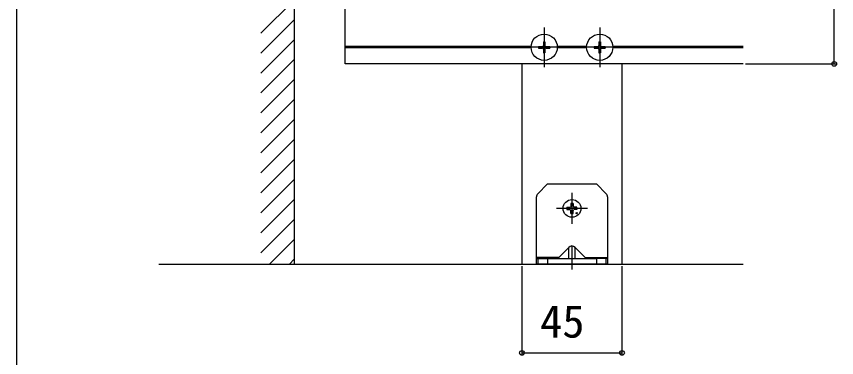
# Model space of a CAD drawing. Units: millimetres, scale not verified. Extents: x -875 to 875, y -1304 to 1297.
# Drawn here: x -875 to -505.9, y 488.2 to 641.7 of the extents above; entities that cross this region are included whole.
import ezdxf
from ezdxf.enums import TextEntityAlignment as Align

# ---------------------------------------------------------------- set-up
doc = ezdxf.new("R2010")
doc.units = ezdxf.units.MM
doc.header["$LTSCALE"] = 8
for name, color, linetype in [('0-5_YKK_12', 2, 'Continuous'), ('0-6_YKK_13', 4, 'Continuous'), ('0-8_YKK_D', 6, 'Continuous'), ('0-9_YKK_ZWAK', 7, 'Continuous'), ('0-A_YSS_K', 3, 'Continuous')]:
    doc.layers.add(name, color=color, linetype=linetype)
doc.styles.add('ＭＳ ゴシック', font='')
doc.styles.get('ＭＳ ゴシック').set_extended_font_data('MS Gothic')

msp = doc.modelspace()

# ---------------------------------------------------------------- linework, layer by layer
at = {"layer": '0-5_YKK_12'}
for p, q in [((-727, 620.309), (-727, 695.309)), ((-637.5, 636.702), (-637.5, 618.902)), ((-612.5, 636.702), (-612.5, 618.902)), ((-643.392, 628.102), (-727, 628.109)), ((-643.392, 627.502), (-727, 627.509)), ((-628.6, 627.802), (-646.4, 627.802)), ((-618.392, 628.102), (-631.608, 628.102)), ((-618.392, 627.502), (-631.608, 627.502)), ((-603.6, 627.802), (-621.4, 627.802)), ((-547.943, 628.102), (-606.608, 628.102)), ((-547.943, 627.502), (-606.608, 627.502)), ((-547.943, 620.302), (-727, 620.309)), ((-647.5, 620.302), (-647.501, 530.302)), ((-602.5, 620.302), (-602.501, 530.302)), ((-625.001, 562.302), (-625.001, 548.302)), ((-618.001, 555.302), (-632.001, 555.302)), ((-625.001, 538.201), (-625.001, 527.802)), ((-647.501, 530.302), (-602.501, 530.302))]:
    msp.add_line(p, q, dxfattribs=at)
at = {"layer": '0-6_YKK_13'}
for p, q in [((-640, 628.152), (-640, 627.452)), ((-640, 628.152), (-638.35, 628.152)), ((-640, 627.452), (-638.35, 627.452)), ((-637.85, 630.302), (-637.15, 630.302)), ((-637.85, 630.302), (-637.85, 628.652)), ((-637.15, 630.302), (-637.15, 628.652)), ((-636.65, 628.152), (-635, 628.152)), ((-636.65, 627.452), (-635, 627.452)), ((-635, 628.152), (-635, 627.452)), ((-615, 628.152), (-615, 627.452)), ((-615, 628.152), (-613.35, 628.152)), ((-615, 627.452), (-613.35, 627.452)), ((-612.85, 630.302), (-612.15, 630.302)), ((-612.85, 630.302), (-612.85, 628.652)), ((-612.15, 630.302), (-612.15, 628.652)), ((-611.65, 628.152), (-610, 628.152)), ((-611.65, 627.452), (-610, 627.452)), ((-610, 628.152), (-610, 627.452)), ((-637.85, 626.952), (-637.85, 625.302)), ((-637.85, 625.302), (-637.15, 625.302)), ((-637.15, 626.952), (-637.15, 625.302)), ((-612.85, 626.952), (-612.85, 625.302)), ((-612.85, 625.302), (-612.15, 625.302)), ((-612.15, 626.952), (-612.15, 625.302)), ((-625.501, 557.547), (-625.52, 556.439)), ((-624.501, 557.547), (-624.481, 556.439)), ((-627.246, 555.802), (-626.138, 555.821)), ((-627.246, 554.802), (-626.138, 554.782)), ((-626.138, 555.821), (-625.62, 555.922)), ((-626.138, 554.782), (-625.62, 554.682)), ((-625.52, 556.439), (-625.62, 555.922)), ((-625.52, 554.165), (-625.62, 554.682)), ((-625.501, 553.057), (-625.52, 554.165)), ((-624.501, 553.057), (-624.481, 554.165)), ((-624.481, 556.439), (-624.381, 555.922)), ((-624.481, 554.165), (-624.381, 554.682)), ((-623.864, 555.821), (-624.381, 555.922)), ((-623.864, 554.782), (-624.381, 554.682)), ((-622.756, 555.802), (-623.864, 555.821)), ((-622.756, 554.802), (-623.864, 554.782)), ((-626.444, 532.802), (-626.444, 537.76)), ((-636.001, 532.802), (-636.001, 530.302)), ((-609.586, 530.302), (-609.586, 532.802))]:
    msp.add_line(p, q, dxfattribs=at)
for points in [[(-640.415, 561.888), (-636.001, 566.302), (-614.001, 566.302), (-609.586, 561.888)], [(-609.001, 560.473), (-609.001, 533.302), (-609.001, 532.802), (-609.586, 532.802), (-614.001, 532.802), (-614.001, 530.302), (-636.001, 530.302), (-640.415, 530.302), (-641.001, 530.302), (-641.001, 532.802), (-641.001, 533.302), (-641.001, 560.473)], [(-626.444, 537.76), (-630.902, 533.302), (-641.001, 533.302)], [(-623.557, 532.802), (-623.557, 537.76), (-619.099, 533.302), (-609.001, 533.302)], [(-641.001, 532.802), (-640.415, 532.802), (-640.415, 530.302)], [(-640.415, 532.802), (-636.001, 532.802), (-614.001, 532.802)], [(-609.001, 532.802), (-609.001, 530.302), (-609.586, 530.302), (-614.001, 530.302)]]:
    msp.add_lwpolyline(points, dxfattribs=at)
for centre, radius in [((-637.5, 627.802), 5.9), ((-612.5, 627.802), 5.9), ((-625.001, 555.302), 4), ((-622.879, 553.18), 0.3)]:
    msp.add_circle(centre, radius, dxfattribs=at)
for centre, radius, start, end in [((-638.35, 628.652), 0.5, 270, 0), ((-638.35, 626.952), 0.5, 0, 90), ((-636.65, 628.652), 0.5, 180, 270), ((-636.65, 626.952), 0.5, 90, 180), ((-613.35, 628.652), 0.5, 270, 0), ((-613.35, 626.952), 0.5, 0, 90), ((-611.65, 628.652), 0.5, 180, 270), ((-611.65, 626.952), 0.5, 90, 180), ((-639.001, 560.473), 2, 134.99997, 180.00002), ((-611.001, 560.473), 2, 0, 44.99999), ((-625.001, 555.302), 2.3, 77.44414, 102.55586), ((-625.001, 555.302), 2.3, 167.44414, 192.55586), ((-625.001, 555.302), 2.3, 347.44414, 12.55586), ((-625.001, 555.302), 2.3, 257.44414, 282.55586)]:
    msp.add_arc(centre, radius, start, end, dxfattribs=at)
for centre, major_axis, ratio, start_param, end_param in [((-625.001, 534.873), (0, 3.536), 0.707107, 5.6677056, 6.898665), ((-630.402, 533.302), (0.688, 0.425), 0.381966, 2.1243707, 3.695167), ((-619.599, 533.302), (-0.688, 0.425), 0.381966, 2.5880183, 4.1588146)]:
    msp.add_ellipse(centre, major_axis=major_axis, ratio=ratio, start_param=start_param, end_param=end_param, dxfattribs=at)
at = {"layer": '0-8_YKK_D'}
for p, q in [((-507.003, 620.3), (-507, 695.3)), ((-546.943, 620.302), (-506.003, 620.3)), ((-647.501, 529.302), (-647.501, 489.302)), ((-602.501, 529.302), (-602.501, 489.302)), ((-647.501, 490.302), (-602.501, 490.302))]:
    msp.add_line(p, q, dxfattribs=at)
for centre, radius in [((-507.003, 620.3), 1.075), ((-647.501, 490.302), 1.062), ((-602.501, 490.302), 1.062)]:
    msp.add_circle(centre, radius, dxfattribs=at)
at = {"layer": '0-9_YKK_ZWAK'}
msp.add_line((-875, 1245.8), (-875, -1304.2), dxfattribs=at)
at = {"layer": '0-A_YSS_K'}
for p, q in [((-750, 830.741), (-750.001, 530.302)), ((-765, 634.16), (-750, 649.16)), ((-765, 625.18), (-750, 640.18)), ((-765, 616.2), (-750, 631.2)), ((-765, 607.22), (-750, 622.22)), ((-765, 598.239), (-750, 613.239)), ((-765, 589.259), (-750, 604.259)), ((-765, 580.279), (-750, 595.279)), ((-765, 571.299), (-750, 586.299)), ((-765, 562.318), (-750, 577.318)), ((-765, 553.338), (-750, 568.338)), ((-765, 544.358), (-750, 559.358)), ((-765, 535.378), (-750, 550.378)), ((-761.095, 530.302), (-750, 541.397)), ((-752.115, 530.302), (-750, 532.417)), ((-810.902, 530.302), (-547.944, 530.302))]:
    msp.add_line(p, q, dxfattribs=at)

# ---------------------------------------------------------------- texts
at = {"layer": '0-8_YKK_D', "style": 'ＭＳ ゴシック'}
msp.add_text('45', height=14.66, dxfattribs=at).set_placement((-639.319, 492.802), align=Align.BOTTOM_LEFT)

doc.saveas('drawing.dxf')
